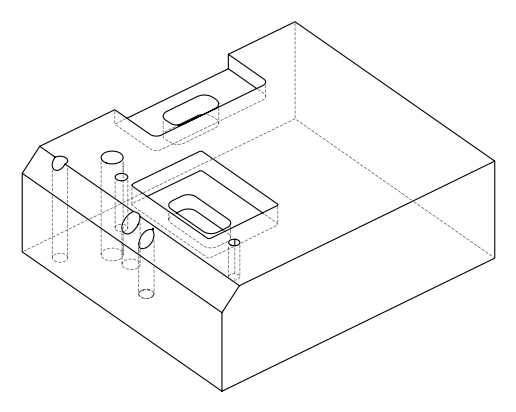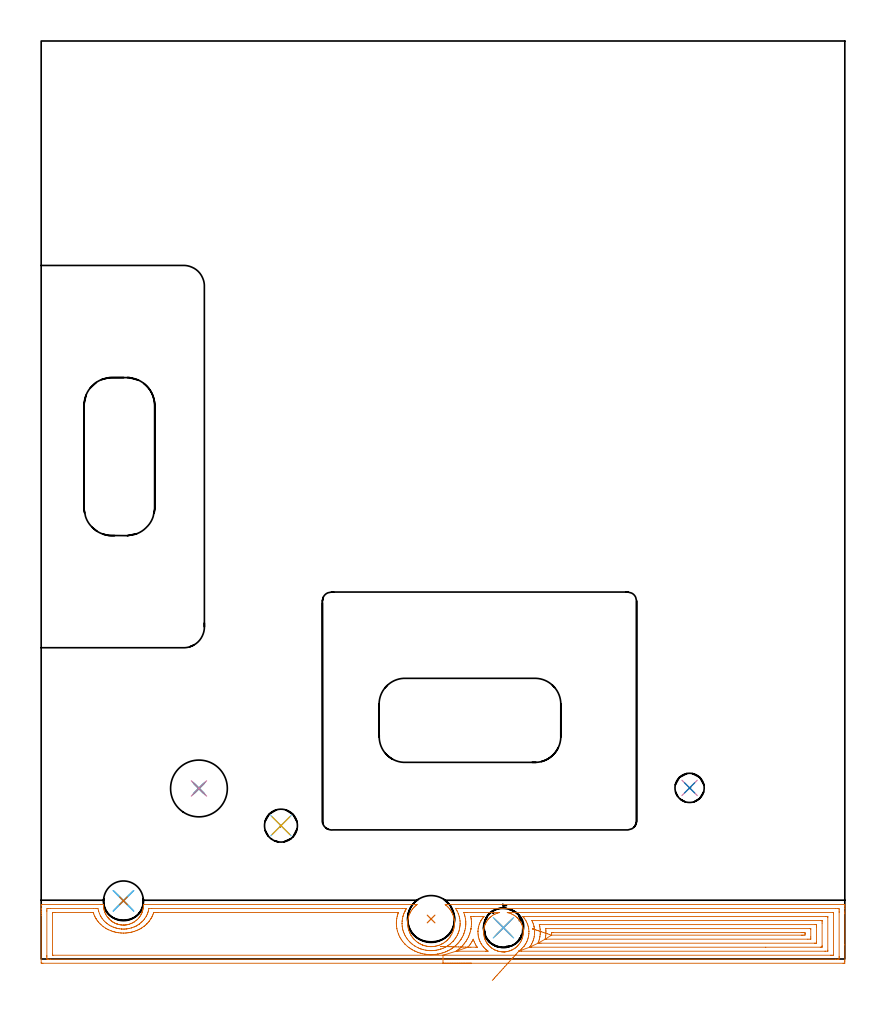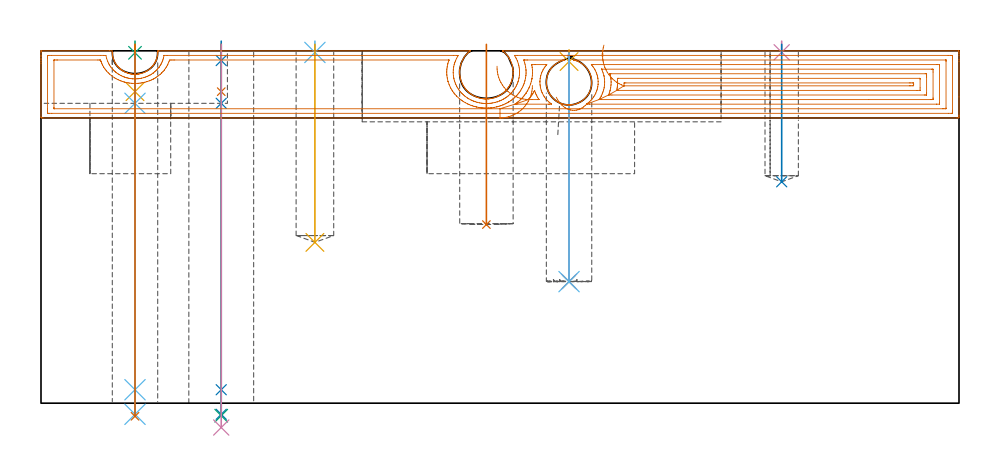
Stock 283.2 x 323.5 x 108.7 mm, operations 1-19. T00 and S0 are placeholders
(PLAN: 23 operations, 17 tool changes, 100.6 min)
(1 INDEXABLE_INSERT_DRILL_BLIND_HOLE_FROM_SOLID | STEP1POCKET | NXT0302_004 | 0.22 min | 11402 mm3)
(2 SPOT_DRILL | STEP1HOLE | NXT0321_9005460120000 | 0.05 min | 184 mm3)
(3 SPOT_DRILL_1 | STEP1HOLE_1 | NXT0321_9005460120000 | 0.03 min | 2 mm3)
(4 SPOT_DRILL_2 | STEP1POCKET_1 | NXT0321_9005460120000 | 0.03 min | 1 mm3)
(5 SPOT_DRILL_3 | STEP1POCKET_2 | NXT0321_9005460120000 | 0.03 min | 217 mm3)
(6 SPOT_DRILL_4 | STEP1POCKET_3 | NXT0321_9005460120000 | 0.03 min | 1 mm3)
(7 DRILL_BLIND_HOLE_INTO_CENTER | STEP1HOLE | UGT0301_201 | 0.06 min | 490 mm3)
(8 GUN_DRILL_THROUGH_HOLE | STEP1HOLE | UGT0307_005 | 0.53 min | 5263 mm3)
(9 DRILL_TO_ENLARGE_THROUGH_HOLE | STEP1HOLE | NXT0301_101 | 0.46 min | 8463 mm3)
(10 DRILL_TO_ENLARGE_THROUGH_HOLE_1 | STEP1HOLE | UGT0301_007 | 0.47 min | 19715 mm3)
(11 DRILL_BLIND_HOLE_INTO_CENTER_1 | STEP1HOLE_1 | UGT0301_201 | 0.06 min | 603 mm3)
(12 GUN_DRILL_THROUGH_HOLE_1 | STEP1HOLE_1 | UGT0307_005 | 0.54 min | 5264 mm3)
(13 DRILL_TO_ENLARGE_THROUGH_HOLE_2 | STEP1HOLE_1 | NXT0301_104 | 0.46 min | 10836 mm3)
(14 DRILL_BLIND_HOLE_INTO_CENTER_2 | STEP1POCKET_1 | NXT0301_074 | 0.17 min | 3253 mm3)
(15 DRILL_BLIND_HOLE_INTO_CENTER_3 | STEP1POCKET_2 | UGT0301_201 | 0.28 min | 3706 mm3)
(16 DRILL_TO_ENLARGE_BLIND_HOLE | STEP1POCKET_2 | UGT0301_374 | 0.28 min | 5508 mm3)
(17 DRILL_BLIND_HOLE_INTO_CENTER_4 | STEP1POCKET_3 | NXT0301_087 | 0.25 min | 6082 mm3)
(18 BORE_BLIND_HOLE | STEP1POCKET_2 | UGT0332_064 | 0.28 min | 1508 mm3)
(19 AREA_MILL | FG_CHAMFER_SURFACE | UGT0205_001 | 17.76 min | 57524 mm3)
(20 MILL_RECTANGULAR_POCKET | POCKET_RECTANGULAR_STRAIGHT | UGT0201_100 | Follow Part, ap 4.5, ae 75% | 3.12 min | 69132 mm3)
(21 MILL_RECTANGULAR_POCKET_1 | POCKET_RECTANGULAR_STRAIGHT_1 | UGT0201_100 | Follow Part, ap 4.5, ae 75% | 2.62 min | 49403 mm3)
(22 MILL_RECTANGULAR_POCKET_2 | POCKET_RECTANGULAR_STRAIGHT_2 | UGT0201_014 | Follow Part, ap 1.5, ae 75% | 57.36 min | 163040 mm3)
(23 MILL_SLOT | SLOT_PARTIAL_RECTANGULAR | UGT0201_132 | Follow Part, ap 3.5, ae 75% | 15.47 min | 104003 mm3)
(TOOL NXT0302_004 | Index. Insert Drill 16.5mm [880-D1650L20-05] | D16.5 PA176 FL83 Z2)
(TOOL NXT0321_9005460120000 | NC Spot Drill, 142deg, 12mm, Carbide, Uncoated | D12 PA142 FL30 Z2)
(TOOL UGT0301_201 | Twist Drill 8.4 mm | D8.4 PA118 FL72 Z2)
(TOOL UGT0307_005 | Gun Drill 8.3 mm | D8.3 PA130 FL24 Z1)
(TOOL NXT0301_101 | Carbide Drill 13mm [860.1-1300-104A1-MM 2214] | D13 PA140 FL123 Z2)
(TOOL UGT0301_007 | Twist Drill 20 mm | D20 PA118 FL140 Z2)
(TOOL NXT0301_104 | Carbide Drill 14mm [860.1-1400-112A1-MM 2214] | D14 PA140 FL123 Z2)
(TOOL NXT0301_074 | Carbide Drill 10.3mm [860.1-1030-031A1-MM 2214] | D10.3 PA140 FL55 Z2)
(TOOL UGT0301_374 | Twist Drill Flat Bottom 13 mm | D13 PA180 FL101 Z2)
(TOOL NXT0301_087 | Carbide Drill 11.6mm [860.1-1160-058A1-MM 2214] | D11.6 PA140 FL72 Z2)
(TOOL UGT0332_064 | 14 mm Boring Bar Slip Fit | D14)
(TOOL UGT0205_001 | Chamfer Mill 20 x 3 x 45 deg. | D20 FL50 Z2)
(TOOL UGT0201_100 | End Mill 18 mm | D18 FL22 Z2)
(TOOL UGT0201_014 | End mill 6 mm | D6 FL24 Z4)
(TOOL UGT0201_132 | Carbide End Mill 14.0 | D14 FL30 Z4)
(OP 1 INDEXABLE_INSERT_DRILL_BLIND_HOLE_FROM_SOLID)
G17 G21 G94 G90
T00 M6
G54
G17 G0 G90 X137.4 Y14.1 S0 M3
G43 Z118.7 H1
G94 G81 G98 Z55.1 F250. R110.7
G80
M5
M2
(OP 2 SPOT_DRILL)
G17 G21 G94 G90
T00 M6
G54
G17 G0 G90 X55.6 Y60.1 S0 M3
G43 Z118.7 H0
G94 G81 G98 Z105.7 F250. R111.7
G80
M5
M2
(OP 3 SPOT_DRILL_1)
G17 G21 G94 G90
T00 M6
G54
G17 G0 G90 X29. Y20.5 S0 M3
G43 Z118.7 H0
G94 G81 G98 Z108.093 F250. R111.7
G80
M5
M2
(OP 4 SPOT_DRILL_2)
G17 G21 G94 G90
T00 M6
G54
G17 G0 G90 X228.5 Y60.3 S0 M3
G43 Z118.7 H0
G94 G81 G98 Z108.257 F250. R111.7
G80
M5
M2
(OP 5 SPOT_DRILL_3)
G17 G21 G94 G90
T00 M6
G54
G17 G0 G90 X162.9 Y11. S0 M3
G43 Z118.7 H0
G94 G81 G98 Z105.397 F250. R109.
G80
M5
M2
(OP 6 SPOT_DRILL_4)
G17 G21 G94 G90
T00 M6
G54
G17 G0 G90 X84.5 Y47. S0 M3
G43 Z118.7 H0
G94 G81 G98 Z108.201 F250. R111.7
G80
M5
M2
(OP 7 DRILL_BLIND_HOLE_INTO_CENTER)
G17 G21 G94 G90
T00 M6
G54
G17 G0 G90 X55.6 Y60.1 S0 M3
G43 Z118.7 H0
G94 G81 G98 Z96.1 F250. R110.7
G80
M5
M2
(OP 8 GUN_DRILL_THROUGH_HOLE)
G17 G21 G94 G90
T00 M6
G54
G17 G0 G90 X55.6 Y60.1 M8
G43 Z118.7 H0
Z106.731
S716 M3
G94 G1 Z92.508 F125. M26
G4 X.084
Z4.15 F250.
G4 X.084
Z-3.435 F125.
G4 X.084
M5
M9
G0 Z106.731
Z118.7
M2
(OP 9 DRILL_TO_ENLARGE_THROUGH_HOLE)
G17 G21 G94 G90
T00 M6
G54
G17 G0 G90 X55.6 Y60.1 S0 M3
G43 Z118.7 H1
G94 G73 G98 Z-3.866 F250. Q12.507 R110.7
G80
M5
M2
(OP 10 DRILL_TO_ENLARGE_THROUGH_HOLE_1)
G17 G21 G94 G90
T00 M6
G54
G17 G0 G90 X55.6 Y60.1 S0 M3
G43 Z118.7 H0
G94 G73 G98 Z-7.509 F250. Q19.368 R110.7
G80
M5
M2
(OP 11 DRILL_BLIND_HOLE_INTO_CENTER_1)
G17 G21 G94 G90
T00 M6
G54
G17 G0 G90 X29. Y20.5 S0 M3
G43 Z118.7 H0
G94 G81 G98 Z96.1 F250. R110.7
G80
M5
M2
(OP 12 GUN_DRILL_THROUGH_HOLE_1)
G17 G21 G94 G90
T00 M6
G54
G17 G0 G90 X29. Y20.5 M8
G43 Z118.7 H0
Z107.582
S716 M3
G94 G1 Z92.508 F125. M26
G4 X.084
Z4.15 F250.
G4 X.084
Z-3.435 F125.
G4 X.084
M5
M9
G0 Z107.582
Z118.7
M2
(OP 13 DRILL_TO_ENLARGE_THROUGH_HOLE_2)
G17 G21 G94 G90
T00 M6
G54
G17 G0 G90 X29. Y20.5 S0 M3
G43 Z118.7 H1
G94 G73 G98 Z-4.048 F250. Q12.528 R110.7
G80
M5
M2
(OP 14 DRILL_BLIND_HOLE_INTO_CENTER_2)
G17 G21 G94 G90
T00 M6
G54
G17 G0 G90 X228.5 Y60.3 S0 M3
G43 Z118.7 H1
G94 G81 G98 Z68.3 F250. R110.7
G80
M5
M2
(OP 15 DRILL_BLIND_HOLE_INTO_CENTER_3)
G17 G21 G94 G90
T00 M6
G54
G17 G0 G90 X162.9 Y11. S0 M3
G43 Z118.7 H0
G94 G81 G98 Z37.5 F250. R108.
G80
M5
M2
(OP 16 DRILL_TO_ENLARGE_BLIND_HOLE)
G17 G21 G94 G90
T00 M6
G54
G17 G0 G90 X162.9 Y11. S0 M3
G43 Z118.7 H0
G94 G73 G98 Z37.5 F250. Q11.417 R108.
G80
M5
M2
(OP 17 DRILL_BLIND_HOLE_INTO_CENTER_4)
G17 G21 G94 G90
T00 M6
G54
G17 G0 G90 X84.5 Y47. S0 M3
G43 Z118.7 H1
G94 G81 G98 Z49.6 F250. R110.7
G80
M5
M2
(OP 18 BORE_BLIND_HOLE)
G17 G21 G94 G90
T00 M6
G54
G17 G0 G90 X162.9 Y11. S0 M3
G43 Z118.7 H0
G94 G85 G98 Z37.5 F250. R108.
G80
M5
M2
(OP 19 AREA_MILL, part 1 of 2)
G17 G21 G94 G90
T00 M6
G54
G17 G0 G90 X151.6 Y-1.5 S1061 M3
G43 Z118.7 H0
Z98.
G94 G1 X151.562 Z97.128 F250.
X151.448 Z96.264
X151.259 Z95.412
X150.997 Z94.58
X150.663 Z93.774
X150.26 Z93.
X149.792 Z92.264
X149.26 Z91.572
X148.671 Z90.929
X148.028 Z90.34
X147.336 Z89.808
X146.6 Z89.34
X145.826 Z88.937
X145.02 Z88.603
X144.188 Z88.341
X143.336 Z88.152
X142.472 Z88.038
X141.6 Z88.
X0.604
X0.275 Y-1.496 Z88.002
X0.01 Y-1.492 Z88.006
X0. Y-1.222 Z88.275
Y15.364 Z104.859
Y15.966 Z105.461
Y16.541 Z106.038
Y16.856 Z106.352
Y17.43 Z106.926
Y17.746 Z107.241
Y18.8 Z108.299
X0.008 Y19.16 Z108.651
X0.01 Y19.197 Z108.688
X0.158 Y19.2 Z108.7
X21.129
X21.943 Y19.194 Z108.692
X21.973 Y18.666 Z108.164
X21.994 Y18.32 Z107.819
X22.022 Y18.096 Z107.596
X22.048 Y17.877 Z107.375
X22.132 Y17.436 Z106.933
X22.198 Y17.149 Z106.645
X22.298 Y16.856 Z106.349
X22.354 Y16.69 Z106.187
X22.402 Y16.549 Z106.048
X22.451 Y16.428 Z105.928
X22.583 Y16.102 Z105.601
X22.649 Y15.966 Z105.466
X22.796 Y15.663 Z105.163
X22.939 Y15.407 Z104.907
X23.093 Y15.157 Z104.656
X23.362 Y14.78 Z104.277
X23.509 Y14.599 Z104.096
X23.603 Y14.484 Z103.979
X23.665 Y14.407 Z103.905
X23.806 Y14.249 Z103.748
X23.863 Y14.187 Z103.684
X23.907 Y14.137 Z103.636
X23.987 Y14.048 Z103.547
X24.15 Y13.891 Z103.388
X24.209 Y13.838 Z103.337
X24.401 Y13.672 Z103.171
X24.492 Y13.594 Z103.09
X24.507 Y13.581 Z103.078
X24.64 Y13.475 Z102.975
X24.699 Y13.429 Z102.929
X24.867 Y13.298 Z102.795
X24.881 Y13.287 Z102.784
X25.303 Y13.001 Z102.501
X25.352 Y12.972 Z102.472
X25.531 Y12.867 Z102.367
X25.776 Y12.737 Z102.236
X25.989 Y12.639 Z102.138
X26.22 Y12.532 Z102.031
X26.67 Y12.355 Z101.852
X26.693 Y12.348 Z101.845
X26.781 Y12.322 Z101.815
X26.972 Y12.26 Z101.757
X27.067 Y12.23 Z101.726
X27.468 Y12.122 Z101.62
X27.517 Y12.112 Z101.61
X27.565 Y12.102 Z101.601
X27.867 Y12.052 Z101.551
X28.011 Y12.029 Z101.526
X28.268 Y12.003 Z101.492
X28.459 Y11.978 Z101.474
X28.794 Y11.958 Z101.456
X29.03 Y11.96 Z101.451
X29.161 Y11.957 Z101.453
X29.186
X29.353 Y11.964 Z101.462
X29.745 Y11.999 Z101.499
X29.801 Y12.004 Z101.504
X30.087 Y12.045 Z101.545
X30.155 Y12.055 Z101.554
X30.248 Y12.068 Z101.567
X30.531 Y12.121 Z101.621
X30.945 Y12.24 Z101.737
X31.142 Y12.296 Z101.793
X31.592 Y12.455 Z101.954
X32.037 Y12.644 Z102.143
X32.376 Y12.819 Z102.316
X32.652 Y12.975 Z102.474
X32.708 Y13.007 Z102.506
X32.931 Y13.154 Z102.653
X33.387 Y13.496 Z102.994
X33.825 Y13.864 Z103.363
X33.856 Y13.893 Z103.391
X34.261 Y14.326 Z103.825
X34.497 Y14.606 Z104.106
X34.642 Y14.778 Z104.278
X34.72 Y14.883 Z104.382
X34.846 Y15.077 Z104.576
X34.971 Y15.268 Z104.768
X35.11 Y15.507 Z105.007
X35.201 Y15.663 Z105.163
X35.316 Y15.898 Z105.396
X35.349 Y15.966 Z105.463
X35.407 Y16.083 Z105.582
X35.417 Y16.102 Z105.602
X35.466 Y16.218 Z105.717
X35.547 Y16.411 Z105.906
X35.614 Y16.568 Z106.065
X35.676 Y16.764 Z106.263
X35.75 Y16.999 Z106.498
X35.865 Y17.434 Z106.934
X35.926 Y17.746 Z107.244
X35.952 Y17.877 Z107.374
X36.007 Y18.323 Z107.817
X36.039 Y18.821 Z108.315
X36.044 Y18.885 Z108.38
X36.046 Y19.08 Z108.573
X36.051 Y19.133 Z108.627
X36.057 Y19.196 Z108.69
X36.3 Y19.2 Z108.7
X132.23
X132.382 Y19.199 Z108.693
X132.419 Y19.185 Z108.678
X132.423 Y19.182 Z108.675
X132.209 Y19.011 Z108.511
X132.06 Y18.885 Z108.385
X131.911 Y18.757 Z108.257
X131.82 Y18.674 Z108.174
X131.633 Y18.497 Z107.997
X131.464 Y18.326 Z107.826
X131.314 Y18.168 Z107.668
X131.01 Y17.807 Z107.307
X130.724 Y17.434 Z106.934
X130.42 Y16.991 Z106.491
X130.166 Y16.549 Z106.049
X129.942 Y16.11 Z105.61
X129.751 Y15.663 Z105.163
X129.526 Y15.056 Z104.556
X129.449 Y14.778 Z104.278
X129.343 Y14.336 Z103.836
X129.26 Y13.892 Z103.392
X129.201 Y13.45 Z102.95
X129.166 Y13.007 Z102.507
X129.157 Y12.564 Z102.064
X129.171 Y12.121 Z101.621
X129.21 Y11.678 Z101.178
X129.272 Y11.236 Z100.736
X129.359 Y10.791 Z100.291
X129.468 Y10.35 Z99.85
X129.526 Y10.144 Z99.644
X129.78 Y9.464 Z98.964
X129.977 Y9.018 Z98.518
X130.201 Y8.579 Z98.079
X130.307 Y8.392 Z97.892
X130.42 Y8.208 Z97.708
X130.776 Y7.693 Z97.193
X131.037 Y7.358 Z96.858
X131.314 Y7.033 Z96.532
X131.531 Y6.808 Z96.307
X131.882 Y6.478 Z95.975
X132.209 Y6.193 Z95.693
X132.561 Y5.922 Z95.422
X132.676 Y5.843 Z95.342
X132.829 Y5.737 Z95.237
X133.103 Y5.563 Z95.061
X133.466 Y5.36 Z94.86
X133.547 Y5.315 Z94.814
X133.998 Y5.089 Z94.587
X134.111 Y5.038 Z94.535
X134.373 Y4.935 Z94.433
X134.461 Y4.902 Z94.396
X134.499 Y4.887 Z94.382
X134.745 Y4.8 Z94.298
X134.892 Y4.748 Z94.247
X135.338 Y4.62 Z94.119
X135.786 Y4.516 Z94.015
X135.797 Y4.514 Z94.013
X136.233 Y4.443 Z93.936
X136.246 Y4.442 Z93.935
X136.584 Y4.401 Z93.899
X136.681 Y4.391 Z93.886
X136.692 Z93.885
X136.886 Y4.378 Z93.874
X137.128 Y4.365 Z93.856
X137.212 Z93.851
X137.271 Y4.363 Z93.853
X137.331 Z93.856
X137.378 Y4.362 Z93.858
X137.575 Y4.36 Z93.857
X138.023 Y4.385 Z93.877
X138.03 Y4.386 Z93.878
X138.31 Y4.412 Z93.911
X138.47 Y4.428 Z93.927
X138.918 Y4.5 Z93.997
X138.982 Y4.513 Z94.011
X139.364 Y4.596 Z94.092
X139.813 Y4.72 Z94.217
X139.946 Y4.764 Z94.262
X140.258 Y4.869 Z94.367
X140.685 Y5.038 Z94.534
X141.153 Y5.262 Z94.76
X141.207 Y5.292 Z94.79
X141.605 Y5.514 Z95.01
X142.046 Y5.789 Z95.285
X142.183 Y5.885 Z95.381
X142.239 Y5.924 Z95.42
X142.596 Y6.201 Z95.699
X142.79 Y6.366 Z95.862
X142.942 Y6.493 Z95.99
X143.087 Y6.635 Z96.131
X143.268 Y6.809 Z96.306
X143.559 Y7.122 Z96.619
X143.836 Y7.443 Z96.942
X143.891 Y7.516 Z97.015
X144.026 Y7.694 Z97.193
X144.062 Y7.746 Z97.245
X144.207 Y7.96 Z97.458
X144.213 Y7.97 Z97.465
X144.237 Y8.004 Z97.502
X144.248 Y8.019 Z97.519
X144.277 Y8.063 Z97.563
X144.324 Y8.131 Z97.631
X144.597 Y8.579 Z98.079
X144.73 Y8.821 Z98.321
X145.02 Y9.464 Z98.964
X145.189 Y9.905 Z99.405
X145.329 Y10.35 Z99.85
X145.441 Y10.791 Z100.291
X145.524 Y11.236 Z100.736
X145.625 Y11.988 Z101.488
X145.632 Y12.121 Z101.621
X145.643 Y12.564 Z102.064
X145.636 Y13.007 Z102.507
X145.625 Y13.212 Z102.712
X145.589 Y13.552 Z103.052
X145.542 Y13.892 Z103.392
X145.457 Y14.336 Z103.836
X145.348 Y14.778 Z104.278
X145.213 Y15.223 Z104.723
X145.048 Y15.663 Z105.163
X144.73 Y16.38 Z105.88
X144.639 Y16.549 Z106.049
X144.37 Y16.996 Z106.496
X144.076 Y17.434 Z106.934
X143.836 Y17.757 Z107.257
X143.592 Y18.042 Z107.542
X143.336 Y18.32 Z107.82
X142.942 Y18.711 Z108.211
X142.567 Y19.028 Z108.528
X142.5 Y19.081 Z108.581
X142.492 Y19.088 Z108.588
X142.413 Y19.157 Z108.656
X142.373 Y19.196 Z108.689
X142.492 Y19.2 Z108.7
X283.042
X283.19 Y19.197 Z108.688
X283.192 Y19.16 Z108.651
X283.2 Y18.799 Z108.299
Y18.376 Z107.876
Y17.746 Z107.241
Y16.541 Z106.037
Y15.966 Z105.461
Y4.991 Z94.488
Y-0.648 Z88.849
X283.198 Y-0.935 Z88.562
X283.192 Y-1.492 Z88.006
X283.155 Y-1.493 Z88.004
X282.596 Y-1.5 Z88.
X141.6
Y-0.086 Z89.414
X3.322
X2.427 Y-0.083 Z89.417
X2.389 Y-0.081 Z89.419
X2.01 Y-0.046 Z89.454
X2.003 Y0.339 Z89.839
X2.001 Y0.844 Z90.344
X2. Y1.232 Z90.732
X2.001 Y16.856 Z106.356
X2.002 Y17.242 Z106.742
X2.01 Y17.746 Z107.246
X2.353 Y17.781 Z107.281
X2.389 Y17.783 Z107.283
X3.241 Y17.786 Z107.286
X18.412
X19.305 Y17.784 Z107.284
X19.344 Y17.783 Z107.283
X20.047 Y17.746 Z107.246
X20.237 Y16.871 Z106.371
X20.243 Y16.85 Z106.35
X20.568 Y15.966 Z105.466
X20.82 Y15.385 Z104.885
X20.984 Y15.077 Z104.577
X21.129 Y14.813 Z104.313
X21.378 Y14.435 Z103.935
X21.555 Y14.187 Z103.687
X22.022 Y13.611 Z103.111
X22.303 Y13.298 Z102.798
X22.614 Y12.995 Z102.495
X22.914 Y12.731 Z102.231
X23.092 Y12.586 Z102.086
X23.32 Y12.408 Z101.908
X23.806 Y12.065 Z101.565
X24.073 Y11.894 Z101.394
X24.647 Y11.57 Z101.07
X24.699 Y11.545 Z101.045
X24.757 Y11.519 Z101.019
X25.338 Y11.268 Z100.768
X25.591 Y11.168 Z100.668
X25.818 Y11.082 Z100.582
X26.133 Y10.978 Z100.478
X26.483 Y10.876 Z100.376
X26.559 Y10.856 Z100.356
X26.91 Y10.77 Z100.27
X27.376 Y10.681 Z100.181
X27.72 Y10.629 Z100.129
X28.268 Y10.572 Z100.072
X28.33 Y10.567 Z100.067
X28.758 Y10.55 Z100.05
X29.161 Y10.546 Z100.046
X29.243 Y10.547 Z100.047
X29.639 Y10.57 Z100.07
X30.053 Y10.602 Z100.102
X30.077 Y10.605 Z100.105
X30.272 Y10.629 Z100.129
X30.895 Y10.728 Z100.228
X30.945 Y10.737 Z100.237
X31.007 Y10.751 Z100.251
X31.686 Y10.932 Z100.432
X31.838 Y10.975 Z100.475
X32.246 Y11.112 Z100.612
X32.73 Y11.296 Z100.796
X32.887 Y11.363 Z100.863
X33.237 Y11.519 Z101.019
X33.495 Y11.646 Z101.146
X33.545 Y11.672 Z101.172
X33.622 Y11.715 Z101.215
X34.059 Y11.973 Z101.473
X34.515 Y12.284 Z101.784
X34.587 Y12.336 Z101.836
X34.681 Y12.408 Z101.908
X35.081 Y12.733 Z102.233
X35.407 Y13.009 Z102.509
X35.552 Y13.153 Z102.653
X35.691 Y13.298 Z102.798
X35.98 Y13.616 Z103.116
X36.3 Y13.985 Z103.485
X36.389 Y14.099 Z103.599
X36.452 Y14.187 Z103.687
X36.747 Y14.631 Z104.131
X37.015 Y15.077 Z104.577
X37.079 Y15.19 Z104.69
X37.192 Y15.409 Z104.909
X37.367 Y15.792 Z105.292
X37.441 Y15.966 Z105.466
X37.547 Y16.231 Z105.731
X37.614 Y16.435 Z105.935
X37.737 Y16.856 Z106.356
X37.809 Y17.13 Z106.63
X37.949 Y17.746 Z107.246
X37.956 Y17.773 Z107.273
X38.005 Y17.78 Z107.28
X38.046 Y17.784 Z107.284
X38.084 Y17.785 Z107.285
X38.936 Y17.786 Z107.286
X127.282
X128.176 Y17.784 Z107.284
X128.214 Y17.782 Z107.282
X128.704 Y17.746 Z107.246
X128.525 Y17.435 Z106.935
X128.214 Y16.89 Z106.39
X128.203 Y16.868 Z106.368
X128.197 Y16.856 Z106.356
X127.925 Y16.255 Z105.755
X127.806 Y15.966 Z105.466
X127.673 Y15.617 Z105.117
X127.593 Y15.39 Z104.89
X127.501 Y15.077 Z104.577
X127.463 Y14.936 Z104.436
X127.322 Y14.317 Z103.817
X127.302 Y14.207 Z103.707
X127.299 Y14.187 Z103.687
X127.201 Y13.418 Z102.918
X127.194 Y13.298 Z102.798
X127.165 Y12.565 Z102.065
X127.17 Y12.408 Z101.908
X127.215 Y11.626 Z101.126
X127.229 Y11.519 Z101.019
X127.322 Y10.886 Z100.386
X127.373 Y10.629 Z100.129
X127.387 Y10.565 Z100.065
X127.51 Y10.097 Z99.597
X127.618 Y9.74 Z99.24
X127.785 Y9.278 Z98.778
X127.966 Y8.85 Z98.35
X128.214 Y8.316 Z97.816
X128.408 Y7.96 Z97.46
X128.703 Y7.473 Z96.973
X128.989 Y7.071 Z96.571
X129.107 Y6.911 Z96.411
X129.439 Y6.507 Z96.007
X129.726 Y6.181 Z95.681
X129.999 Y5.906 Z95.406
X130.318 Y5.606 Z95.106
X130.68 Y5.292 Z94.792
X130.891 Y5.127 Z94.627
X131.511 Y4.675 Z94.175
X131.784 Y4.501 Z94.001
X131.822 Y4.478 Z93.978
X131.959 Y4.402 Z93.902
X132.676 Y4.026 Z93.526
X132.938 Y3.897 Z93.397
X133.368 Y3.713 Z93.213
X133.569 Y3.634 Z93.134
X133.605 Y3.62 Z93.12
X133.634 Y3.61 Z93.11
X133.921 Y3.513 Z93.013
X134.461 Y3.352 Z92.852
X134.684 Y3.29 Z92.79
X135.353 Y3.142 Z92.642
X135.802 Y3.065 Z92.565
X136.246 Y3.013 Z92.513
X136.431 Y2.992 Z92.492
X136.97 Y2.958 Z92.458
X137.138 Y2.951 Z92.451
X137.698 Y2.954 Z92.454
X138.03 Y2.971 Z92.471
X138.533 Y3.012 Z92.512
X138.923 Y3.057 Z92.557
X139.317 Y3.12 Z92.62
X139.815 Y3.22 Z92.72
X140.054 Y3.274 Z92.774
X140.708 Y3.456 Z92.956
X140.751 Y3.469 Z92.969
X140.88 Y3.513 Z93.013
X141.486 Y3.74 Z93.24
X141.6 Y3.786 Z93.286
X142.025 Y3.979 Z93.479
X142.492 Y4.214 Z93.714
X142.616 Y4.279 Z93.779
X142.833 Y4.402 Z93.902
X143.174 Y4.612 Z94.112
X143.385 Y4.746 Z94.246
X143.706 Y4.971 Z94.471
X144.122 Y5.292 Z94.792
X144.208 Y5.361 Z94.861
X144.277 Y5.42 Z94.92
X144.675 Y5.784 Z95.284
X145.076 Y6.181 Z95.681
X145.122 Y6.229 Z95.729
X145.17 Y6.281 Z95.781
X145.533 Y6.708 Z96.208
X145.811 Y7.071 Z96.571
X145.916 Y7.216 Z96.716
X146.062 Y7.428 Z96.928
X146.266 Y7.757 Z97.257
X146.387 Y7.96 Z97.46
X146.591 Y8.322 Z97.822
X146.836 Y8.85 Z98.35
X146.954 Y9.109 Z98.609
X147.124 Y9.57 Z99.07
X147.181 Y9.74 Z99.24
X147.282 Y10.066 Z99.566
X147.418 Y10.629 Z100.129
X147.485 Y10.989 Z100.489
X147.564 Y11.519 Z101.019
X147.597 Y11.768 Z101.268
X147.621 Y12.071 Z101.571
X147.633 Y12.408 Z101.908
X147.636 Y12.618 Z102.118
X147.611 Y13.298 Z102.798
X147.587 Y13.557 Z103.057
X147.493 Y14.187 Z103.687
X147.403 Y14.635 Z104.135
X147.293 Y15.077 Z104.577
X147.031 Y15.89 Z105.39
X147.002 Y15.966 Z105.466
X146.954 Y16.089 Z105.589
X146.603 Y16.856 Z106.356
X146.478 Y17.086 Z106.586
X146.118 Y17.69 Z107.19
X146.081 Y17.746 Z107.246
X146.062 Y17.775 Z107.275
Y17.784 Z107.284
X146.914 Y17.786 Z107.286
X279.878
X280.773 Y17.783 Z107.283
X280.811 Y17.781 Z107.281
X281.19 Y17.746 Z107.246
X281.197 Y17.361 Z106.861
X281.199 Y16.856 Z106.356
X281.2 Y16.468 Z105.968
X281.199 Y0.844 Z90.344
X281.198 Y0.458 Z89.958
X281.19 Y-0.046 Z89.454
X280.847 Y-0.081 Z89.419
X280.811 Y-0.083 Z89.417
X279.959 Y-0.086 Z89.414
X141.6
Y1.328 Z90.828
X4.174 Y1.329 Z90.829
X4.039 Y1.33 Z90.83
X4.017 Y1.332 Z90.832
X4.012 Y1.334 Z90.834
X4.008 Y1.353 Z90.853
X4.003 Y1.445 Z90.945
X4.001 Y1.56 Z91.06
X4. Y1.734 Z91.234
X4.001 Y16.139 Z105.639
X4.007 Y16.313 Z105.813
X4.01 Y16.358 Z105.858
X4.025 Y16.365 Z105.865
X4.073 Y16.367 Z105.867
X4.174 Y16.37 Z105.87
X4.66 Y16.371 Z105.871
X5.066 Y16.372 Z105.872
X17.56 Y16.371 Z105.871
X18.047 Y16.37 Z105.87
X18.249 Y16.367 Z105.867
X18.343 Y16.365 Z105.865
X18.452 Y16.086 Z105.586
X18.495 Y15.966 Z105.466
X18.52 Y15.899 Z105.399
X18.727 Y15.391 Z104.891
X18.867 Y15.077 Z104.577
X18.992 Y14.815 Z104.315
X19.301 Y14.231 Z103.731
X19.329 Y14.187 Z103.687
X19.344 Y14.163 Z103.663
X19.698 Y13.65 Z103.15
X19.971 Y13.298 Z102.798
X20.237 Y12.969 Z102.469
X20.745 Y12.408 Z101.908
X21.129 Y12.044 Z101.544
X21.762 Y11.519 Z101.019
X22.022 Y11.327 Z100.827
X22.656 Y10.886 Z100.386
X22.914 Y10.736 Z100.236
X23.106 Y10.629 Z100.129
X23.564 Y10.388 Z99.888
X23.806 Y10.278 Z99.778
X24.437 Y10. Z99.5
X24.699 Y9.902 Z99.402
X25.154 Y9.74 Z99.24
X25.591 Y9.607 Z99.107
X25.778 Y9.553 Z99.053
X26.188 Y9.451 Z98.951
X26.483 Y9.388 Z98.888
X26.912 Y9.312 Z98.812
X27.376 Y9.242 Z98.742
X27.937 Y9.18 Z98.68
X28.268 Y9.157 Z98.657
X28.874 Y9.135 Z98.635
X29.161 Y9.134 Z98.634
X29.745 Y9.157 Z98.657
X30.053 Y9.182 Z98.682
X30.559 Y9.235 Z98.735
X30.945 Y9.293 Z98.793
X31.333 Y9.353 Z98.853
X31.564 Y9.396 Z98.896
X31.838 Y9.463 Z98.963
X32.058 Y9.52 Z99.02
X32.73 Y9.704 Z99.204
X32.758 Y9.712 Z99.212
X32.841 Y9.74 Z99.24
X33.412 Y9.949 Z99.449
X33.622 Y10.03 Z99.53
X34.045 Y10.208 Z99.708
X34.515 Y10.428 Z99.928
X34.649 Y10.495 Z99.995
X34.9 Y10.629 Z100.129
X35.22 Y10.816 Z100.316
X35.407 Y10.928 Z100.428
X35.757 Y11.17 Z100.67
X36.241 Y11.519 Z101.019
X36.274 Y11.544 Z101.044
X36.3 Y11.564 Z101.064
X36.76 Y11.949 Z101.449
X37.192 Y12.336 Z101.836
X37.228 Y12.372 Z101.872
X37.262 Y12.408 Z101.908
X37.652 Y12.839 Z102.339
X38.05 Y13.298 Z102.798
X38.066 Y13.316 Z102.816
X38.084 Y13.34 Z102.84
X38.432 Y13.841 Z103.341
X38.653 Y14.187 Z103.687
X38.775 Y14.388 Z103.888
X38.977 Y14.736 Z104.236
X39.089 Y14.965 Z104.465
X39.14 Y15.077 Z104.577
X39.362 Y15.582 Z105.082
X39.513 Y15.966 Z105.466
X39.612 Y16.223 Z105.723
X39.673 Y16.365 Z105.865
X39.869 Y16.367 Z105.867
X40.356 Y16.37 Z105.87
X40.761 Y16.371 Z105.871
X41.247 Y16.372 Z105.872
X125.673 Y16.371 Z105.871
X125.781 Y16.369 Z105.869
X125.852 Y16.367 Z105.867
X125.862 Y16.366 Z105.866
X125.856 Y16.339 Z105.839
X125.835 Y16.269 Z105.769
X125.73 Y15.966 Z105.466
X125.681 Y15.823 Z105.323
X125.537 Y15.368 Z104.868
X125.479 Y15.134 Z104.634
X125.467 Y15.077 Z104.577
X125.329 Y14.395 Z103.895
X125.297 Y14.187 Z103.687
X125.222 Y13.612 Z103.112
X125.195 Y13.298 Z102.798
X125.173 Y12.771 Z102.271
X125.171 Y12.408 Z101.908
X125.199 Y11.856 Z101.356
X125.226 Y11.519 Z101.019
X125.321 Y10.845 Z100.345
X125.363 Y10.629 Z100.129
X125.537 Y9.827 Z99.327
X125.563 Y9.74 Z99.24
X125.575 Y9.702 Z99.202
X125.884 Y8.85 Z98.35
X126.042 Y8.464 Z97.964
X126.279 Y7.96 Z97.46
X126.43 Y7.655 Z97.155
X126.777 Y7.071 Z96.571
X126.995 Y6.739 Z96.239
X127.322 Y6.269 Z95.769
X127.39 Y6.181 Z95.681
X127.658 Y5.846 Z95.346
X128.16 Y5.292 Z94.792
X128.214 Y5.236 Z94.736
X129.068 Y4.441 Z93.941
X129.107 Y4.407 Z93.907
X129.113 Y4.402 Z93.902
X129.621 Y4.023 Z93.523
X129.999 Y3.753 Z93.253
X130.359 Y3.513 Z93.013
X130.891 Y3.206 Z92.706
X131.561 Y2.846 Z92.346
X131.784 Y2.741 Z92.241
X132.05 Y2.623 Z92.123
X132.676 Y2.375 Z91.875
X133.061 Y2.239 Z91.739
X133.569 Y2.085 Z91.585
X133.892 Y1.991 Z91.491
X134.307 Y1.888 Z91.388
X134.461 Y1.854 Z91.354
X135.046 Y1.734 Z91.234
X135.353 Y1.682 Z91.182
X135.414 Y1.673 Z91.173
X135.906 Y1.619 Z91.119
X136.246 Y1.584 Z91.084
X136.41 Y1.57 Z91.07
X136.741 Y1.552 Z91.052
X137.138 Y1.537 Z91.037
X137.337 Y1.535 Z91.035
X137.642 Y1.54 Z91.04
X138.03 Y1.552 Z91.052
X138.204 Y1.561 Z91.061
X138.625 Y1.594 Z91.094
X138.923 Y1.621 Z91.121
X139.024 Y1.633 Z91.133
X139.761 Y1.734 Z91.234
X139.807 Y1.742 Z91.242
X139.815 Y1.743 Z91.243
X140.541 Y1.9 Z91.4
X140.708 Y1.938 Z91.438
X141.244 Y2.089 Z91.589
X141.6 Y2.195 Z91.695
X141.918 Y2.306 Z91.806
X142.492 Y2.515 Z92.015
X142.57 Y2.546 Z92.046
X142.751 Y2.623 Z92.123
X143.182 Y2.825 Z92.325
X143.385 Y2.926 Z92.426
X143.771 Y3.128 Z92.628
X144.277 Y3.412 Z92.912
X144.34 Y3.45 Z92.95
X144.44 Y3.513 Z93.013
X144.879 Y3.802 Z93.302
X145.17 Y4.007 Z93.507
X145.393 Y4.179 Z93.679
X145.673 Y4.402 Z93.902
X145.883 Y4.58 Z94.08
X146.062 Y4.738 Z94.238
X146.347 Y5.007 Z94.507
X146.632 Y5.292 Z94.792
X146.79 Y5.456 Z94.956
X146.954 Y5.635 Z95.135
X147.205 Y5.931 Z95.431
X147.404 Y6.181 Z95.681
X147.595 Y6.432 Z95.932
X147.847 Y6.789 Z96.289
X147.957 Y6.961 Z96.461
X148.025 Y7.071 Z96.571
X148.291 Y7.518 Z97.018
X148.527 Y7.96 Z97.46
X148.739 Y8.404 Z97.904
X148.873 Y8.717 Z98.217
X148.926 Y8.85 Z98.35
X149.039 Y9.149 Z98.649
X149.224 Y9.74 Z99.24
X149.308 Y10.062 Z99.562
X149.436 Y10.629 Z100.129
X149.469 Y10.791 Z100.291
X149.578 Y11.519 Z101.019
X149.584 Y11.565 Z101.065
X149.631 Y12.065 Z101.565
X149.64 Y12.4 Z101.9
X149.631 Y12.984 Z102.484
X149.621 Y13.298 Z102.798
Y13.308 Z102.808
X149.509 Y14.187 Z103.687
X149.488 Y14.33 Z103.83
X149.324 Y15.077 Z104.577
X149.214 Y15.493 Z104.993
X148.95 Y16.31 Z105.81
X148.935 Y16.358 Z105.858
X148.983 Y16.365 Z105.865
X149.09 Y16.368 Z105.868
X149.226 Y16.37 Z105.87
X149.631 Y16.371 Z105.871
X150.117 Y16.372 Z105.872
X161.269 Y16.371 Z105.871
X161.556 Y16.364 Z105.864
X161.275 Y16.3 Z105.8
X160.83 Y16.178 Z105.678
X160.379 Y16.02 Z105.52
X159.935 Y15.834 Z105.334
X159.592 Y15.663 Z105.163
X159.041 Y15.33 Z104.83
X158.667 Y15.064 Z104.564
X158.306 Y14.778 Z104.278
X158.146 Y14.634 Z104.134
X157.791 Y14.271 Z103.771
X157.457 Y13.892 Z103.392
X157.252 Y13.631 Z103.131
X157.043 Y13.323 Z102.823
X156.85 Y13.007 Z102.507
X156.619 Y12.568 Z102.068
X156.414 Y12.121 Z101.621
X156.358 Y11.985 Z101.485
X156.234 Y11.612 Z101.112
X156.127 Y11.236 Z100.736
X156.03 Y10.794 Z100.294
X155.961 Y10.35 Z99.85
X155.92 Y9.908 Z99.408
X155.908 Y9.464 Z98.964
X155.925 Y9.021 Z98.521
X155.97 Y8.579 Z98.079
X156.044 Y8.135 Z97.635
X156.144 Y7.693 Z97.193
X156.243 Y7.353 Z96.853
X156.358 Y7.015 Z96.515
X156.445 Y6.808 Z96.308
X156.654 Y6.361 Z95.861
X156.89 Y5.922 Z95.422
X157.064 Y5.642 Z95.142
X157.088 Y5.608 Z95.108
X157.252 Y5.369 Z94.868
X157.314 Y5.292 Z94.789
X157.351 Y5.245 Z94.741
X157.515 Y5.037 Z94.535
X157.821 Y4.695 Z94.195
X158.146 Y4.368 Z93.868
X158.392 Y4.151 Z93.651
X158.555 Y4.024 Z93.522
X158.711 Y3.902 Z93.401
X158.842 Y3.809 Z93.307
X159.041 Y3.668 Z93.166
X159.378 Y3.46 Z92.958
X159.723 Y3.266 Z92.765
X159.828 Y3.213 Z92.711
X159.935 Y3.162 Z92.66
X160.38 Y2.982 Z92.477
X160.741 Y2.853 Z92.352
X160.83 Y2.822 Z92.321
X161.232 Y2.713 Z92.21
X161.275 Y2.701 Z92.198
X161.316 Y2.693 Z92.19
X161.724 Y2.609 Z92.107
X162.171 Y2.549 Z92.045
X162.286 Y2.54 Z92.037
X162.447 Y2.53 Z92.022
X162.618 Y2.516 Z92.011
X162.775 Y2.515 Z92.008
X162.796 Z92.006
X163.066 Y2.511
X163.075 Y2.512 Z92.007
X163.205 Y2.52 Z92.013
X163.244 Y2.522 Z92.017
X163.267 Z92.02
X163.461 Y2.532 Z92.031
X163.513 Y2.535 Z92.034
X163.542 Y2.539 Z92.038
X163.909 Y2.586 Z92.081
X163.961 Y2.591 Z92.089
X164.135 Y2.623 Z92.122
X164.356 Y2.667 Z92.159
X164.407 Y2.676 Z92.169
X164.856 Y2.79 Z92.286
X165.195 Y2.898 Z92.397
X165.301 Y2.932 Z92.432
X165.378 Y2.963 Z92.463
X165.692 Y3.091 Z92.588
X165.804 Y3.141 Z92.64
X165.968 Y3.216 Z92.715
X166.077 Y3.267 Z92.765
X166.14 Y3.301 Z92.798
X166.196 Y3.33 Z92.827
X166.649 Y3.602 Z93.1
X166.954 Y3.809 Z93.306
X167.09 Y3.901 Z93.399
X167.407 Y4.152 Z93.65
X167.702 Y4.417 Z93.916
X167.985 Y4.695 Z94.194
X168.284 Y5.036 Z94.536
X168.593 Y5.445 Z94.945
X168.879 Y5.864 Z95.364
X168.914 Y5.922 Z95.422
X169.146 Y6.361 Z95.861
X169.351 Y6.808 Z96.308
X169.518 Y7.248 Z96.748
X169.653 Y7.693 Z97.193
X169.773 Y8.189 Z97.689
X169.83 Y8.579 Z98.079
X169.875 Y9.021 Z98.521
X169.892 Y9.464 Z98.964
X169.88 Y9.908 Z99.408
X169.839 Y10.35 Z99.85
X169.773 Y10.812 Z100.312
X169.729 Y11.024 Z100.524
X169.676 Y11.236 Z100.736
X169.543 Y11.681 Z101.181
X169.381 Y12.121 Z101.621
X169.181 Y12.568 Z102.068
X168.954 Y13.007 Z102.507
X168.879 Y13.136 Z102.636
X168.62 Y13.519 Z103.019
X168.339 Y13.892 Z103.392
X167.985 Y14.306 Z103.806
X167.744 Y14.546 Z104.046
X167.491 Y14.778 Z104.278
X167.09 Y15.099 Z104.599
X166.659 Y15.393 Z104.893
X166.215 Y15.663 Z105.163
X165.752 Y15.882 Z105.382
X165.301 Y16.067 Z105.567
X164.857 Y16.212 Z105.712
X164.407 Y16.327 Z105.827
X164.296 Y16.351 Z105.851
X164.242 Y16.364 Z105.864
X164.312 Y16.368 Z105.868
X164.44 Y16.37 Z105.87
X164.802 Y16.372 Z105.872
X279.026 Y16.371 Z105.871
X279.161 Y16.37 Z105.87
X279.183 Y16.368 Z105.868
X279.188 Y16.366 Z105.866
X279.192 Y16.347 Z105.847
X279.197 Y16.255 Z105.755
X279.199 Y16.14 Z105.64
X279.2 Y15.966 Z105.466
X279.199 Y1.561 Z91.061
X279.193 Y1.387 Z90.887
X279.19 Y1.341 Z90.841
X279.175 Y1.335 Z90.835
X279.127 Y1.333 Z90.833
X279.026 Y1.33 Z90.83
X278.54 Y1.329 Z90.829
X278.134 Y1.328 Z90.828
X141.6
X146.248 Y2.753 Z92.253
X146.578 Y2.998 Z92.498
X146.75 Y3.128 Z92.628
X146.954 Y3.286 Z92.786
X147.08 Y3.388 Z92.888
X147.23 Y3.513 Z93.013
X147.558 Y3.801 Z93.301
X147.847 Y4.06 Z93.56
X148.021 Y4.228 Z93.728
X148.194 Y4.402 Z93.902
X148.459 Y4.681 Z94.181
X148.739 Y4.986 Z94.486
X148.88 Y5.151 Z94.651
X148.993 Y5.292 Z94.792
X149.269 Y5.647 Z95.147
X149.631 Y6.147 Z95.647
X149.645 Y6.167 Z95.667
X149.654 Y6.181 Z95.681
X149.983 Y6.72 Z96.22
X150.19 Y7.071 Z96.571
X150.524 Y7.711 Z97.211
X150.603 Y7.882 Z97.382
X150.638 Y7.96 Z97.46
X150.726 Y8.163 Z97.663
X150.988 Y8.85 Z98.35
X151.092 Y9.173 Z98.673
X151.257 Y9.74 Z99.24
X151.416 Y10.39 Z99.89
X151.455 Y10.591 Z100.091
X151.461 Y10.629 Z100.129
X151.469 Y10.682 Z100.182
X151.576 Y11.519 Z101.019
X151.626 Y12.199 Z101.699
X151.63 Y12.408 Z101.908
X151.623 Y13.091 Z102.591
X151.612 Y13.298 Z102.798
X151.533 Y14.071 Z103.571
X151.515 Y14.187 Z103.687
X151.416 Y14.797 Z104.297
X151.408 Y14.881 Z104.381
X151.416 Y14.95 Z104.45
X151.541 Y14.952 Z104.452
X152.309 Y14.957 Z104.457
X152.429
X155.711 Y14.956 Z104.456
X155.878 Y14.955 Z104.455
X156.005 Y14.95 Z104.45
X156.019 Y14.946 Z104.446
X156.016 Y14.94 Z104.44
X155.926 Y14.829 Z104.329
X155.878 Y14.772 Z104.272
X155.617 Y14.448 Z103.948
X155.422 Y14.187 Z103.687
X155.246 Y13.928 Z103.428
X154.986 Y13.513 Z103.013
X154.91 Y13.373 Z102.873
X154.873 Y13.298 Z102.798
X154.62 Y12.772 Z102.272
X154.459 Y12.408 Z101.908
X154.364 Y12.138 Z101.638
X154.172 Y11.519 Z101.019
X154.155 Y11.457 Z100.957
X154.093 Y11.189 Z100.689
X154.009 Y10.713 Z100.213
X153.999 Y10.629 Z100.129
X153.927 Y9.905 Z99.405
X153.92 Y9.74 Z99.24
X153.918 Y9.564 Z99.064
X153.948 Y8.85 Z98.35
X153.987 Y8.464 Z97.964
X154.053 Y8.001 Z97.501
X154.061 Y7.96 Z97.46
X154.093 Y7.806 Z97.306
X154.294 Y7.071 Z96.571
X154.386 Y6.78 Z96.28
X154.534 Y6.413 Z95.913
X154.642 Y6.181 Z95.681
X154.986 Y5.493 Z94.993
X155.105 Y5.292 Z94.792
X155.294 Y4.984 Z94.484
X155.732 Y4.402 Z93.902
X155.796 Y4.321 Z93.821
X155.878 Y4.225 Z93.725
X156.223 Y3.856 Z93.356
X156.565 Y3.513 Z93.013
X156.77 Y3.331 Z92.831
X157.101 Y3.062 Z92.562
X157.335 Y2.876 Z92.376
X157.488 Y2.756 Z92.256
X157.401 Y2.75 Z92.25
X156.77 Y2.744 Z92.244
X156.65 Y2.743 Z92.243
X146.834
X146.376 Y2.747 Z92.247
X146.28 Y2.75 Z92.25
X146.248 Y2.753 Z92.253
X150.402 Y4.163 Z93.663
X150.465 Y4.254 Z93.754
X150.524 Y4.333 Z93.833
X150.555 Y4.371 Z93.871
X150.58 Y4.402 Z93.902
X150.947 Y4.87 Z94.37
X151.261 Y5.292 Z94.792
X151.326 Y5.382 Z94.882
X151.416 Y5.512 Z95.012
X151.676 Y5.922 Z95.422
X151.835 Y6.181 Z95.681
X152.011 Y6.477 Z95.977
X152.088 Y6.613 Z96.113
X152.224 Y6.867 Z96.367
X152.266 Y6.941 Z96.441
X152.27 Y6.946 Z96.446
X152.276 Y6.935 Z96.435
X152.309 Y6.847 Z96.347
X152.55 Y6.181 Z95.681
X152.722 Y5.769 Z95.269
X152.967 Y5.292 Z94.792
X153.201 Y4.848 Z94.348
X153.479 Y4.402 Z93.902
X153.612 Y4.19 Z93.69
X153.625 Y4.163 Z93.663
X153.594 Y4.161 Z93.661
X153.529 Y4.159 Z93.659
X153.447 Y4.157 Z93.657
X153.201
X151.416
X150.77
X150.632 Y4.158 Z93.658
X150.524 Y4.16 Z93.66
X150.402 Y4.163 Z93.663
X149.532 Y4.188 Z93.726
X148.671 Y4.212 Z93.864
X147.825 Y4.235 Z94.076
X147.001 Y4.258 Z94.362
X146.205 Y4.28 Z94.718
X145.443 Y4.302 Z95.142
X144.721 Y4.322 Z95.631
X144.044 Y4.341 Z96.181
X143.418 Y4.358 Z96.788
X142.847 Y4.374 Z97.448
X142.336 Y4.388 Z98.154
X141.888 Y4.401 Z98.903
X141.507 Y4.411 Z99.687
X141.196 Y4.42 Z100.502
X140.957 Y4.427 Z101.341
X140.792 Y4.431 Z102.198
X140.702 Y4.434 Z103.066
X140.688 Z103.938
G0 X158.961 Y-7.566 Z94.378
G1 X159.33 Y-7.159 Z93.7
X159.737 Y-6.71 Z93.073
X160.18 Y-6.222 Z92.501
X160.654 Y-5.7 Z91.988
X161.157 Y-5.146 Z91.539
X161.684 Y-4.565 Z91.157
X162.231 Y-3.962 Z90.845
X162.795 Y-3.341 Z90.605
X163.37 Y-2.706 Z90.438
X163.953 Y-2.064 Z90.348
X164.54 Y-1.418 Z90.333
X165.124 Y-0.773 Z90.394
X165.703 Y-0.135 Z90.531
X166.272 Y0.492 Z90.742
X166.826 Y1.102 Z91.026
X167.362 Y1.693 Z91.382
X167.874 Y2.257 Z91.805
X168.36 Y2.793 Z92.293
X168.371 Y2.805 Z92.305
X168.769 Y3.117 Z92.617
X169.241 Y3.513 Z93.013
X169.253 Y3.523 Z93.023
X169.264 Y3.534 Z93.034
X169.694 Y3.973 Z93.473
X170.067 Y4.402 Z93.902
X170.107 Y4.451 Z93.951
X170.156 Y4.515 Z94.015
X170.479 Y4.97 Z94.47
X170.697 Y5.292 Z94.792
X170.824 Y5.516 Z95.016
X171.048 Y5.93 Z95.43
X171.128 Y6.102 Z95.602
X171.161 Y6.181 Z95.681
X171.385 Y6.736 Z96.236
X171.5 Y7.071 Z96.571
X171.602 Y7.409 Z96.909
X171.737 Y7.96 Z97.46
X171.767 Y8.134 Z97.634
X171.858 Y8.85 Z98.35
X171.865 Y8.925 Z98.425
X171.881 Y9.74 Z99.24
X171.88 Y9.8 Z99.3
X171.8 Y10.629 Z100.129
X171.783 Y10.787 Z100.287
X171.707 Y11.185 Z100.685
X171.626 Y11.519 Z101.019
X171.496 Y11.962 Z101.462
X171.332 Y12.408 Z101.908
X171.048 Y13.067 Z102.567
X170.93 Y13.298 Z102.798
X170.8 Y13.545 Z103.045
X170.372 Y14.187 Z103.687
X170.156 Y14.479 Z103.979
X169.867 Y14.837 Z104.337
X169.811 Y14.908 Z104.408
X169.787 Y14.942 Z104.442
X169.783 Y14.952 Z104.452
X169.788 Y14.953 Z104.453
X169.861 Y14.955 Z104.455
X170.156 Y14.957 Z104.457
X170.276
X276.469
X277.14 Y14.953 Z104.453
X277.178 Y14.951 Z104.451
X277.19 Y14.948 Z104.448
X277.192 Y14.927 Z104.427
X277.197 Y14.828 Z104.328
X277.199 Y14.628 Z104.128
Y3.088 Z92.588
X277.196 Y2.876 Z92.376
X277.192 Y2.771 Z92.271
X277.19 Y2.75 Z92.25
X277.171 Y2.748 Z92.248
X277.119 Y2.745 Z92.245
X276.349 Y2.743 Z92.243
X276.229
X169.143
X168.566 Y2.748 Z92.248
X168.371 Y2.75 Z92.25
X168.36 Y2.793 Z92.293
X172.171 Y4.173 Z93.673
X172.522 Y4.713 Z94.213
X172.833 Y5.261 Z94.761
X172.844 Y5.281 Z94.781
X172.849 Y5.292 Z94.792
X173.121 Y5.894 Z95.394
X173.239 Y6.181 Z95.681
X173.373 Y6.533 Z96.033
X173.546 Y7.071 Z96.571
X173.587 Y7.209 Z96.709
X173.726 Y7.755 Z97.255
X173.755 Y7.931 Z97.431
X173.759 Y7.96 Z97.46
X173.849 Y8.727 Z98.227
X173.857 Y8.85 Z98.35
X173.877 Y9.588 Z99.088
X173.875 Y9.74 Z99.24
X173.819 Y10.536 Z100.036
X173.808 Y10.629 Z100.129
X173.726 Y11.22 Z100.72
X173.662 Y11.519 Z101.019
X173.643 Y11.601 Z101.101
X173.395 Y12.408 Z101.908
X173.204 Y12.928 Z102.428
X172.981 Y13.445 Z102.945
X172.957 Y13.505 Z103.005
X172.951 Y13.531 Z103.031
Y13.537 Z103.037
X172.961 Y13.539 Z103.039
X172.991 Y13.542 Z103.042
X173.016 Y13.543 Z103.043
X173.079
X274.81
X274.974 Y13.541 Z103.041
X275.105 Y13.539 Z103.039
X275.184 Y13.536 Z103.036
X275.19 Y13.508 Z103.008
X275.194 Y13.298 Z102.798
X275.199 Y12.664 Z102.164
X275.2 Y4.658 Z94.158
X275.197 Y4.402 Z93.902
X275.193 Y4.244 Z93.744
X275.19 Y4.171 Z93.671
X275.056 Y4.164 Z93.664
X274.808 Y4.159 Z93.659
X274.564 Y4.158 Z93.658
X255.345 Y4.157 Z93.657
X172.833
X172.183 Y4.16 Z93.66
X172.171 Y4.173 Z93.673
X175.101 Y5.578 Z95.078
X175.131 Y5.67 Z95.17
X175.314 Y6.181 Z95.681
X175.364 Y6.327 Z95.827
X175.51 Y6.776 Z96.276
X175.572 Y7.01 Z96.51
X175.586 Y7.071 Z96.571
X175.729 Y7.743 Z97.243
X175.759 Y7.96 Z97.46
X175.83 Y8.532 Z98.032
X175.857 Y8.85 Z98.35
X175.873 Y9.378 Z98.878
X175.875 Y9.74 Z99.24
X175.839 Y10.302 Z99.802
X175.807 Y10.629 Z100.129
X175.717 Y11.312 Z100.812
X175.676 Y11.519 Z101.019
X175.586 Y11.921 Z101.421
X175.557 Y12.046 Z101.546
X175.544 Y12.112 Z101.612
Y12.123 Z101.623
X175.553 Y12.124 Z101.624
X175.587 Y12.127 Z101.627
X175.791 Y12.128 Z101.628
X272.779
X273.061 Y12.127 Z101.627
X273.148 Y12.124 Z101.624
X273.185 Y12.122 Z101.622
X273.19 Y12.103 Z101.603
X273.197 Y11.992 Z101.492
X273.199 Y11.519 Z101.019
X273.2 Y11.1 Z100.6
Y6.181 Z95.681
X273.198 Y5.764 Z95.264
X273.193 Y5.623 Z95.123
X273.19 Y5.578 Z95.078
X273.161 Y5.576 Z95.076
X273.085 Y5.574 Z95.074
X272.779 Y5.572 Z95.072
X272.499 Y5.571 Z95.071
X176.122
X175.51 Y5.573 Z95.073
X175.226 Y5.575 Z95.075
X175.101 Y5.578 Z95.078
X177.606 Y6.993 Z96.493
X177.62 Y7.071 Z96.571
X177.71 Y7.547 Z97.047
X177.767 Y7.96 Z97.46
X177.813 Y8.334 Z97.834
X177.858 Y8.85 Z98.35
X177.869 Y9.168 Z98.668
X177.875 Y9.74 Z99.24
X177.859 Y10.067 Z99.567
X177.821 Y10.629 Z100.129
X177.819 Y10.675 Z100.175
X177.821 Y10.698 Z100.198
X177.822 Y10.705 Z100.205
X177.845 Y10.708 Z100.208
X178.016 Y10.713 Z100.213
X178.102 Y10.714 Z100.214
X270.995
X271.08 Y10.713 Z100.213
X271.137 Y10.711 Z100.211
X271.178 Y10.708 Z100.208
X271.19 Y10.695 Z100.195
X271.193 Y10.629 Z100.129
X271.198 Y10.426 Z99.926
X271.2 Y7.756 Z97.256
X271.196 Y7.071 Z96.571
X271.193 Y7.02 Z96.52
X271.191 Y6.999 Z96.499
X271.164 Y6.992 Z96.492
X271.078 Y6.988 Z96.488
X270.995 Y6.987 Z96.487
X270.188 Y6.985 Z96.485
X178.102 Y6.986 Z96.486
X177.606 Y6.993 Z96.493
X179.844 Y8.404 Z97.904
Y8.439 Z97.939
X179.885 Y9.235 Z98.735
X179.896 Y9.294 Z98.794
X179.917 Y9.296 Z98.796
X179.972 Y9.298 Z98.798
X180.413 Y9.3 Z98.8
X267.866
X268.318 Y9.299 Z98.799
X268.761 Y9.297 Z98.797
X269.055 Y9.293 Z98.793
X269.19 Y9.279 Z98.779
X269.2 Y8.86 Z98.36
Y8.85 Z98.35
X269.19 Y8.417 Z97.917
X268.763 Y8.406 Z97.906
X268.318 Y8.402 Z97.902
X267.877 Y8.4 Z97.9
X179.908
X179.868 Y8.401 Z97.901
X179.848 Y8.403 Z97.903
X179.844 Y8.404 Z97.904
X179.066 Y8.663 Z98.203
X178.317 Y8.913 Z98.573
X177.6 Y9.152 Z99.009
X176.923 Y9.378 Z99.51
X176.289 Y9.589 Z100.072
X175.704 Y9.784 Z100.689
X175.173 Y9.961 Z101.358
X174.698 Y10.119 Z102.073
X174.285 Y10.257 Z102.828
X173.936 Y10.373 Z103.619
X173.653 Y10.467 Z104.439
X173.44 Y10.538 Z105.282
X173.297 Y10.586 Z106.141
X173.225 Y10.61 Z107.011
X173.226 Z107.883
X173.299 Y10.585 Z108.752
X173.443 Y10.537 Z109.611
X173.658 Y10.466 Z110.453
